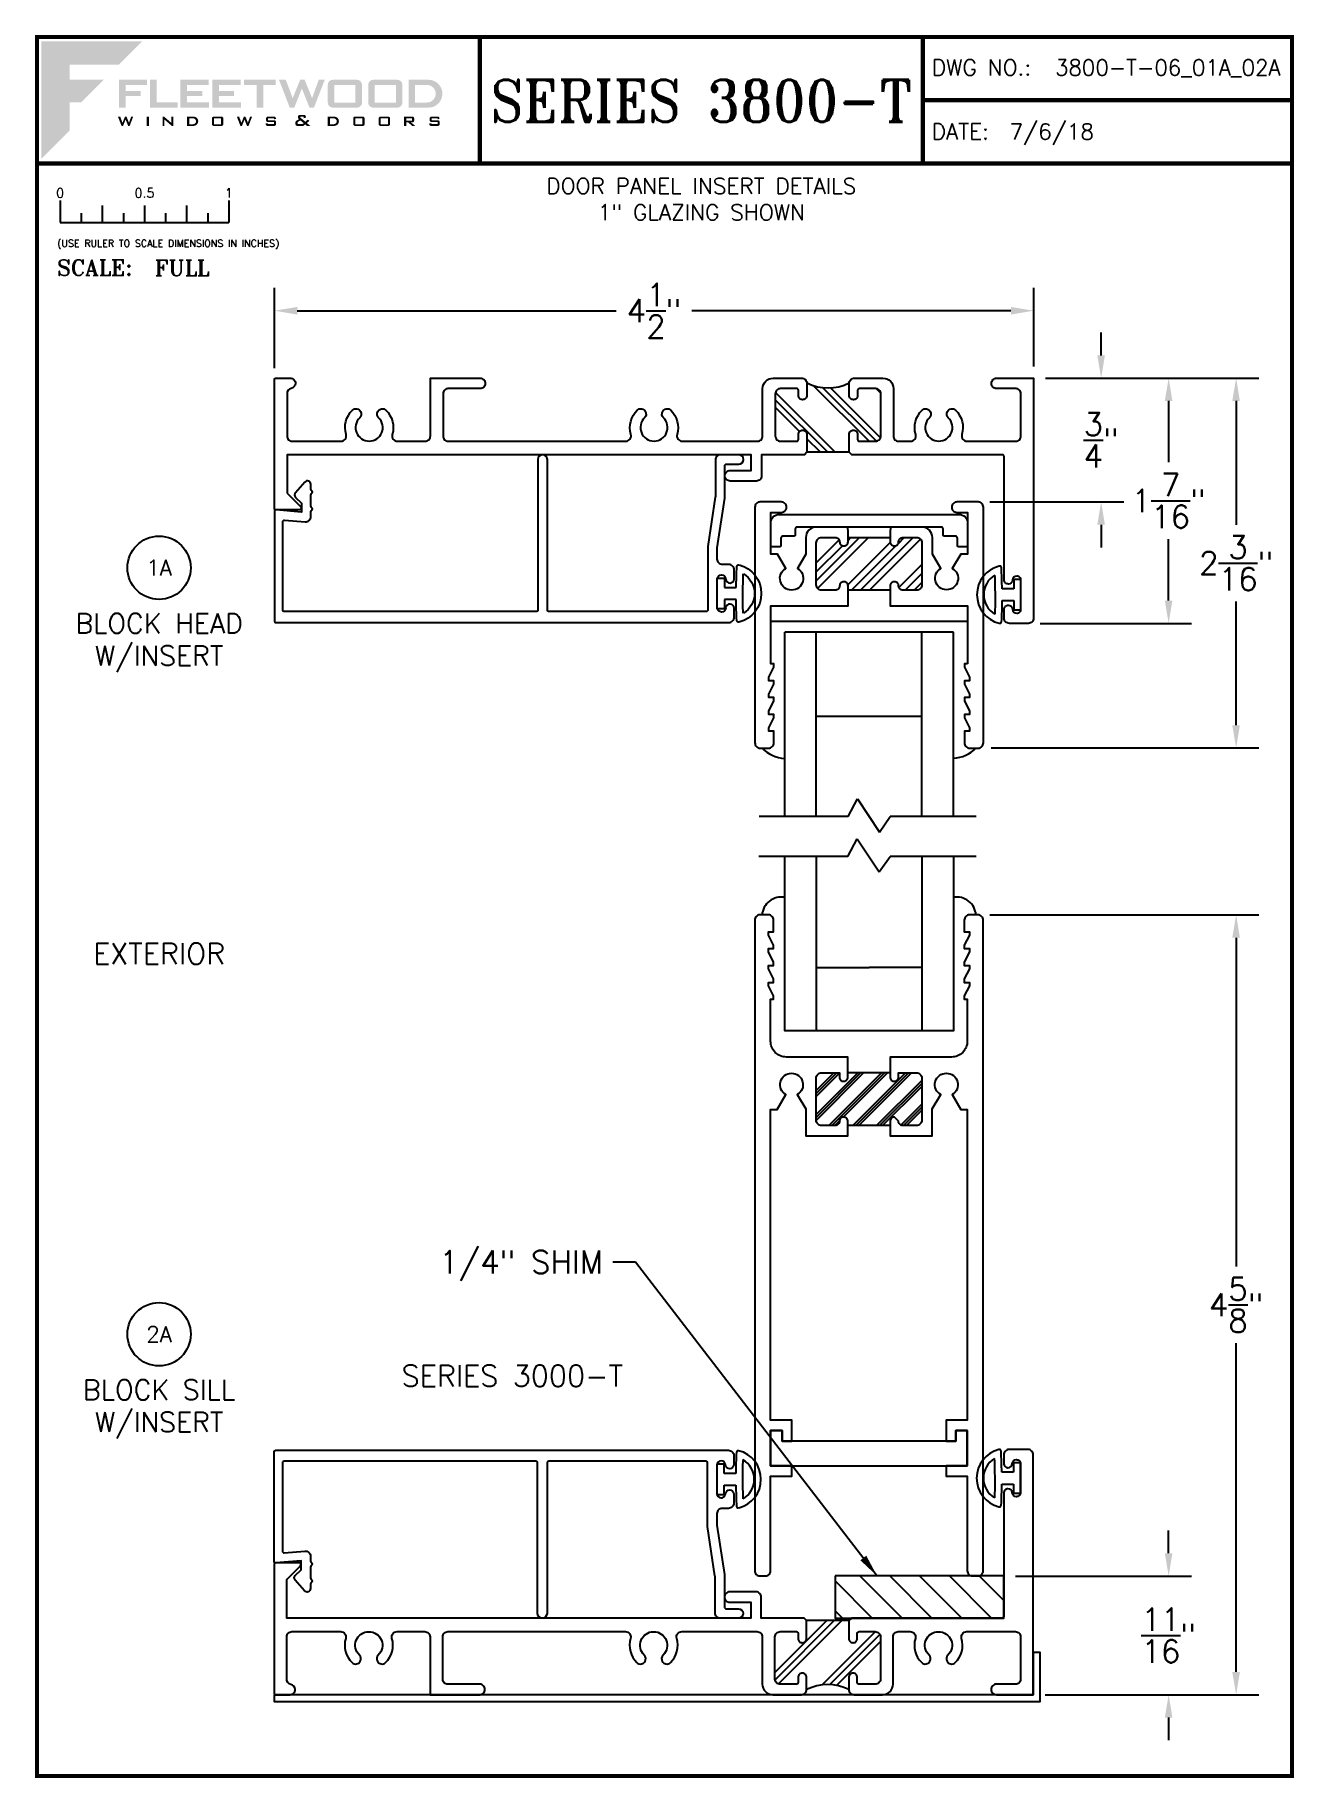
# Paper-space layout 'DETAIL 1A & 2A' of a CAD drawing. Extents: x 0.3 to 7.8, y 0.1 to 10.4.
# The model-space entities are those that its viewports show. They can reach past a viewport. Long polylines and large blocks are cut down to what shows.
import ezdxf
from ezdxf.enums import TextEntityAlignment as Align

# ---------------------------------------------------------------- set-up
doc = ezdxf.new("R2010")
doc.units = 0
doc.header["$MEASUREMENT"] = 0
doc.layers.get('0').update_dxf_attribs({"linetype": 'CONTINUOUS'})
doc.layers.get('Defpoints').update_dxf_attribs({"linetype": 'CONTINUOUS'})
for name, color, linetype in [('DIM', 7, 'CONTINUOUS'), ('FRAME', 1, 'CONTINUOUS'), ('GEOMETRY', 1, 'CONTINUOUS'), ('GLASS-VINYL', 7, 'CONTINUOUS'), ('MISC.', 7, 'CONTINUOUS'), ('SETTING BLOCKS', 7, 'CONTINUOUS'), ('TEXT', 7, 'CONTINUOUS'), ('VENT', 5, 'CONTINUOUS')]:
    doc.layers.add(name, color=color, linetype=linetype)
doc.layers.add('VP', color=40, linetype='CONTINUOUS', plot=False)
doc.layers.get('VP').off()
doc.styles.add('ROMANS', font='romans')
doc.styles.add('ROMANT', font='romant')
doc.styles.add('SIMPLEX-094', font='simplex.shx', dxfattribs={"height": 0.094})
doc.styles.get("Standard").update_dxf_attribs({"font": 'simplex.shx'})
doc.dimstyles.new('FULL SCALE', dxfattribs={"dimscale": 0.75, "dimtxt": 0.18, "dimasz": 0.18, "dimexe": 0.18, "dimexo": 0.09375, "dimgap": 0.09375, "dimtad": 0, "dimtih": 1, "dimtoh": 1, "dimdec": 4, "dimzin": 0, "dimdsep": 46, "dimlunit": 4, "dimtxsty": 'Standard', "dimcen": 0.09, "dimadec": 0, "dimazin": 0, "dimtfac": 1, "dimtdec": 4, "dimtofl": 0, "dimtmove": 0, "dimatfit": 3, "dimfxl": 0, "dimtolj": 1, "dimtzin": 0, "dimarcsym": 0})

# ---------------------------------------------------------------- blocks, each defined once
blk = doc.blocks.new('sectball')
blk.add_circle((0, 0), 0.125)
blk.add_attdef('NO', text='', height=0.062).set_placement((0, 0), align=Align.MIDDLE_CENTER)
for tag, p in [('LINE1', (0, -0.2588)), ('LINE2', (0, -0.3864)), ('LINE3', (0, -0.5214))]:
    blk.add_attdef(tag, text='', height=0.078).set_placement(p, align=Align.CENTER)
blk = doc.blocks.new('*D45')
at = {"layer": 'Defpoints', "color": 0}
for p in [(6.22, 8.414), (5.897, 6.221), (7.42, 6.221)]:
    blk.add_point(p, dxfattribs=at)
at = {"layer": 'DIM', "color": 0, "lineweight": -2}
for p, q in [((6.29, 8.414), (7.555, 8.414)), ((7.42, 8.279), (7.42, 7.545)), ((7.42, 6.356), (7.42, 7.09)), ((5.968, 6.221), (7.555, 6.221))]:
    blk.add_line(p, q, dxfattribs=at)
at = {"layer": 'DIM', "color": 0}
for points in [[(7.397, 8.279), (7.442, 8.279), (7.42, 8.414)], [(7.397, 6.356), (7.442, 6.356), (7.42, 6.221)]]:
    blk.add_solid(points, dxfattribs=at)
at = {"layer": 'DIM', "color": 0, "insert": (7.42, 7.317), "char_height": 0.135, "attachment_point": 5}
blk.add_mtext('\\A1;2{\\H1.000000x;\\S3/16;}"', dxfattribs=at)
blk = doc.blocks.new('*D46')
at = {"layer": 'Defpoints', "color": 0}
for p in [(5.889, 5.231), (6.218, 0.607), (7.42, 0.607)]:
    blk.add_point(p, dxfattribs=at)
at = {"layer": 'DIM', "color": 0, "lineweight": -2}
for p, q in [((5.96, 5.231), (7.555, 5.231)), ((7.42, 5.096), (7.42, 3.147)), ((7.42, 0.742), (7.42, 2.691)), ((6.288, 0.607), (7.555, 0.607))]:
    blk.add_line(p, q, dxfattribs=at)
at = {"layer": 'DIM', "color": 0}
for points in [[(7.397, 5.096), (7.442, 5.096), (7.42, 5.231)], [(7.397, 0.742), (7.442, 0.742), (7.42, 0.607)]]:
    blk.add_solid(points, dxfattribs=at)
at = {"layer": 'DIM', "color": 0, "insert": (7.42, 2.919), "char_height": 0.135, "attachment_point": 5}
blk.add_mtext('\\A1;4{\\H1x;\\S5/8;}"', dxfattribs=at)
blk = doc.blocks.new('*D47')
at = {"layer": 'Defpoints', "color": 0}
for p in [(6.043, 1.311), (6.218, 0.607), (7.02, 0.607)]:
    blk.add_point(p, dxfattribs=at)
at = {"layer": 'DIM', "color": 0, "lineweight": -2}
for p, q in [((7.02, 1.446), (7.02, 1.581)), ((6.113, 1.311), (7.155, 1.311)), ((6.288, 0.607), (7.155, 0.607)), ((7.02, 0.472), (7.02, 0.337))]:
    blk.add_line(p, q, dxfattribs=at)
at = {"layer": 'DIM', "color": 0}
for points in [[(6.997, 1.446), (7.042, 1.446), (7.02, 1.311)], [(6.997, 0.472), (7.042, 0.472), (7.02, 0.607)]]:
    blk.add_solid(points, dxfattribs=at)
at = {"layer": 'DIM', "color": 0, "insert": (7.02, 0.959), "char_height": 0.135, "attachment_point": 5}
blk.add_mtext('\\A1;{\\H1x;\\S11/16;}"', dxfattribs=at)
blk = doc.blocks.new('*D48')
at = {"layer": 'Defpoints', "color": 0}
for p in [(6.22, 8.414), (5.891, 7.68), (6.62, 7.68)]:
    blk.add_point(p, dxfattribs=at)
at = {"layer": 'DIM', "color": 0, "lineweight": -2}
for p, q in [((6.62, 8.549), (6.62, 8.684)), ((6.29, 8.414), (6.755, 8.414)), ((5.961, 7.68), (6.755, 7.68)), ((6.62, 7.545), (6.62, 7.41))]:
    blk.add_line(p, q, dxfattribs=at)
at = {"layer": 'DIM', "color": 0}
for points in [[(6.597, 8.549), (6.642, 8.549), (6.62, 8.414)], [(6.597, 7.545), (6.642, 7.545), (6.62, 7.68)]]:
    blk.add_solid(points, dxfattribs=at)
at = {"layer": 'DIM', "color": 0, "insert": (6.62, 8.047), "char_height": 0.135, "attachment_point": 5}
blk.add_mtext('\\A1;{\\H1.000000x;\\S3/4;}"', dxfattribs=at)
blk = doc.blocks.new('Fleetwood_Logo_6-10-15')
h = blk.add_hatch(color=154)
h.dxf.hatch_style = 1
h.paths.add_polyline_path([(0.2526, -0.0017), (0.0019, -0.0017), (0.0019, -0.2942), (0.0725, -0.2236), (0.0725, -0.1535), (0.1007, -0.1535), (0.1567, -0.0976), (0.0725, -0.0976), (0.0725, -0.0596), (0.1946, -0.0596)])
h = blk.add_hatch(color=251)
h.dxf.hatch_style = 1
h.paths.add_polyline_path([(0.2487, -0.1256), (0.2112, -0.1256), (0.2112, -0.1102), (0.2647, -0.1102), (0.2647, -0.0976), (0.1946, -0.0976), (0.1946, -0.1667), (0.2112, -0.1667), (0.2112, -0.1377), (0.2487, -0.1377)])
h = blk.add_hatch(color=251)
h.dxf.hatch_style = 1
h.paths.add_polyline_path([(0.2886, -0.0976), (0.272, -0.0976), (0.272, -0.1667), (0.3401, -0.1667), (0.3401, -0.1535), (0.2886, -0.1535)])
h = blk.add_hatch(color=251)
h.dxf.hatch_style = 1
h.paths.add_polyline_path([(0.4175, -0.0976), (0.3474, -0.0976), (0.3474, -0.1667), (0.4185, -0.1667), (0.4185, -0.1534), (0.364, -0.1534), (0.364, -0.1377), (0.4015, -0.1377), (0.4015, -0.1256), (0.364, -0.1256), (0.364, -0.1102), (0.4175, -0.1102)])
h = blk.add_hatch(color=251)
h.dxf.hatch_style = 1
h.paths.add_polyline_path([(0.4965, -0.0976), (0.4264, -0.0976), (0.4264, -0.1667), (0.4975, -0.1667), (0.4975, -0.1534), (0.443, -0.1534), (0.443, -0.1377), (0.4804, -0.1377), (0.4804, -0.1256), (0.443, -0.1256), (0.443, -0.1102), (0.4965, -0.1102)])
h = blk.add_hatch(color=251)
h.dxf.hatch_style = 1
h.paths.add_polyline_path([(0.5842, -0.0976), (0.5054, -0.0976), (0.5054, -0.1102), (0.5365, -0.1102), (0.5365, -0.1667), (0.5531, -0.1667), (0.5531, -0.1102), (0.5842, -0.1102)])
h = blk.add_hatch(color=251)
h.dxf.hatch_style = 1
h.paths.add_polyline_path([(0.6089, -0.0976), (0.5921, -0.0976), (0.6188, -0.1667), (0.63, -0.1667), (0.6489, -0.1192), (0.6679, -0.1667), (0.6789, -0.1667), (0.7056, -0.0976), (0.6908, -0.0976), (0.6742, -0.1433), (0.6558, -0.0976), (0.6446, -0.0976), (0.6261, -0.1433)])
h = blk.add_hatch(color=251)
h.dxf.hatch_style = 1
h.paths.add_polyline_path([(0.7853, -0.0976), (0.726, -0.0976, 0.414214), (0.7133, -0.1102), (0.7133, -0.154, 0.414214), (0.726, -0.1667), (0.7853, -0.1667, 0.414214), (0.798, -0.154), (0.798, -0.1102, 0.414214)])
h.paths.add_polyline_path([(0.7819, -0.1102), (0.7819, -0.154), (0.7294, -0.154), (0.7294, -0.1102)], flags=16)
h = blk.add_hatch(color=251)
h.dxf.hatch_style = 1
h.paths.add_polyline_path([(0.8856, -0.0976), (0.8262, -0.0976, 0.414214), (0.8136, -0.1102), (0.8136, -0.154, 0.414214), (0.8262, -0.1667), (0.8856, -0.1667, 0.414214), (0.8982, -0.154), (0.8982, -0.1102, 0.414214)])
h.paths.add_polyline_path([(0.8822, -0.1102), (0.8822, -0.154), (0.8296, -0.154), (0.8296, -0.1102)], flags=16)
h = blk.add_hatch(color=251)
h.dxf.hatch_style = 1
h.paths.add_polyline_path([(0.9632, -0.0976), (0.914, -0.0976), (0.914, -0.1667), (0.9632, -0.1667, 1)])
h.paths.add_polyline_path([(0.9301, -0.1102), (0.9593, -0.1102, -1), (0.9593, -0.154), (0.9301, -0.154)], flags=16)
h = blk.add_hatch(color=7)
h.dxf.hatch_style = 1
h.paths.add_polyline_path([(0.2301, -0.1891), (0.2251, -0.1891), (0.2196, -0.2043), (0.2134, -0.1891), (0.2097, -0.1891), (0.2035, -0.2043), (0.1978, -0.1891), (0.1922, -0.1891), (0.2011, -0.2121), (0.2048, -0.2121), (0.2112, -0.1963), (0.2175, -0.2121), (0.2212, -0.2121)])
h = blk.add_hatch(color=7)
h.dxf.hatch_style = 1
h.paths.add_polyline_path([(0.2691, -0.1891), (0.2637, -0.1891), (0.2637, -0.2118), (0.2637, -0.2121), (0.2691, -0.2121)])
h = blk.add_hatch(color=7)
h.dxf.hatch_style = 1
h.paths.add_polyline_path([(0.3077, -0.1964), (0.3259, -0.2121), (0.3298, -0.2121), (0.3298, -0.1891), (0.325, -0.1891), (0.325, -0.2047), (0.3067, -0.1891), (0.3029, -0.1891), (0.3029, -0.2121), (0.3077, -0.2121)])
h = blk.add_hatch(color=7)
h.dxf.hatch_style = 1
h.paths.add_polyline_path([(0.3801, -0.1891), (0.3637, -0.1891), (0.3637, -0.2121), (0.3801, -0.2121, 1)])
h.paths.add_polyline_path([(0.3691, -0.2079), (0.3691, -0.1933), (0.3788, -0.1933, -1), (0.3788, -0.2079)], flags=16)
h = blk.add_hatch(color=7)
h.dxf.hatch_style = 1
h.paths.add_polyline_path([(0.4537, -0.2079), (0.4537, -0.1933, 0.414214), (0.4495, -0.1891), (0.4297, -0.1891, 0.414214), (0.4255, -0.1933), (0.4255, -0.2079, 0.414214), (0.4297, -0.2121), (0.4495, -0.2121, 0.414214)])
h.paths.add_polyline_path([(0.4308, -0.2079), (0.4308, -0.1933), (0.4484, -0.1933), (0.4484, -0.2079)], flags=16)
h = blk.add_hatch(color=7)
h.dxf.hatch_style = 1
h.paths.add_polyline_path([(0.5253, -0.1891), (0.5203, -0.1891), (0.5148, -0.2043), (0.5087, -0.1891), (0.5049, -0.1891), (0.4988, -0.2043), (0.493, -0.1891), (0.4874, -0.1891), (0.4963, -0.2121), (0.5001, -0.2121), (0.5064, -0.1963), (0.5127, -0.2121), (0.5164, -0.2121)])
h = blk.add_hatch(color=7)
h.dxf.hatch_style = 1
h.paths.add_polyline_path([(0.5801, -0.1891), (0.5643, -0.1891, 0.414214), (0.56, -0.1933), (0.56, -0.1981, 0.414214), (0.5643, -0.2024), (0.58, -0.2024), (0.58, -0.2078), (0.5637, -0.2078), (0.5637, -0.2052), (0.5591, -0.2062), (0.5591, -0.2078, 0.414214), (0.5634, -0.2121), (0.5805, -0.2121, 0.414214), (0.5848, -0.2078), (0.5848, -0.2024, 0.414214), (0.5805, -0.1982), (0.5648, -0.1982), (0.5648, -0.193), (0.5798, -0.193), (0.5798, -0.1958), (0.5843, -0.1948), (0.5843, -0.1933, 0.414214)])
h = blk.add_hatch(color=7)
h.dxf.hatch_style = 1
h.paths.add_polyline_path([(0.645, -0.1913, -0.222262), (0.6447, -0.1906), (0.6447, -0.1892), (0.6535, -0.1892), (0.6535, -0.193), (0.6587, -0.1918), (0.6587, -0.189, 0.414214), (0.6544, -0.1847), (0.6437, -0.1847, 0.414214), (0.6394, -0.189), (0.6394, -0.1922, 0.222262), (0.6407, -0.1948), (0.6415, -0.1955), (0.6345, -0.1998, 0.260684), (0.6329, -0.2027), (0.6329, -0.2078, 0.414214), (0.6372, -0.2121), (0.6514, -0.2121, 0.17577), (0.6536, -0.2113), (0.657, -0.2085), (0.6614, -0.2121), (0.6699, -0.2121), (0.6613, -0.2049), (0.6676, -0.1997), (0.6637, -0.1964), (0.6574, -0.2017)])
h.paths.add_polyline_path([(0.6532, -0.2052), (0.6509, -0.2072, -0.17577), (0.6502, -0.2074), (0.6382, -0.2074), (0.6382, -0.2033, -0.260684), (0.6387, -0.2025), (0.6451, -0.1985)], flags=16)
h = blk.add_hatch(color=7)
h.dxf.hatch_style = 1
h.paths.add_polyline_path([(0.7294, -0.1891), (0.713, -0.1891), (0.713, -0.2121), (0.7294, -0.2121, 1)])
h.paths.add_polyline_path([(0.7184, -0.2079), (0.7184, -0.1933), (0.7281, -0.1933, -1), (0.7281, -0.2079)], flags=16)
h = blk.add_hatch(color=7)
h.dxf.hatch_style = 1
h.paths.add_polyline_path([(0.8045, -0.2079), (0.8045, -0.1933, 0.414214), (0.8003, -0.1891), (0.7805, -0.1891, 0.414214), (0.7763, -0.1933), (0.7763, -0.2079, 0.414214), (0.7805, -0.2121), (0.8003, -0.2121, 0.414214)])
h.paths.add_polyline_path([(0.7816, -0.2079), (0.7816, -0.1933), (0.7992, -0.1933), (0.7992, -0.2079)], flags=16)
h = blk.add_hatch(color=7)
h.dxf.hatch_style = 1
h.paths.add_polyline_path([(0.8678, -0.2079), (0.8678, -0.1933, 0.414214), (0.8636, -0.1891), (0.8438, -0.1891, 0.414214), (0.8396, -0.1933), (0.8396, -0.2079, 0.414214), (0.8438, -0.2121), (0.8636, -0.2121, 0.414214)])
h.paths.add_polyline_path([(0.8449, -0.2079), (0.8449, -0.1933), (0.8624, -0.1933), (0.8624, -0.2079)], flags=16)
h = blk.add_hatch(color=7)
h.dxf.hatch_style = 1
h.paths.add_polyline_path([(0.9277, -0.1993), (0.9277, -0.1933, 0.414214), (0.9235, -0.1891), (0.9028, -0.1891), (0.9028, -0.2121), (0.9082, -0.2121), (0.9082, -0.2035), (0.9131, -0.2035), (0.9224, -0.2121), (0.9303, -0.2121), (0.9197, -0.2035), (0.9235, -0.2035, 0.414214)])
h.paths.add_polyline_path([(0.9082, -0.1993), (0.9082, -0.1933), (0.9214, -0.1933, -0.414214), (0.9224, -0.1943), (0.9224, -0.1983, -0.414214), (0.9214, -0.1993)], flags=16)
h = blk.add_hatch(color=7)
h.dxf.hatch_style = 1
h.paths.add_polyline_path([(0.9867, -0.1982), (0.971, -0.1982), (0.971, -0.193), (0.9859, -0.193), (0.9859, -0.1958), (0.9905, -0.1948), (0.9905, -0.1933, 0.414214), (0.9863, -0.1891), (0.9705, -0.1891, 0.414214), (0.9662, -0.1933), (0.9662, -0.1981, 0.414214), (0.9705, -0.2024), (0.9862, -0.2024), (0.9862, -0.2078), (0.9699, -0.2078), (0.9699, -0.2052), (0.9653, -0.2062), (0.9653, -0.2078, 0.414214), (0.9696, -0.2121), (0.9867, -0.2121, 0.414214), (0.991, -0.2078), (0.991, -0.2024, 0.414214)])
blk = doc.blocks.new('A-SIZE_P')
at = {"const_width": 0.025}
blk.add_lwpolyline([(0.313, 0.125), (7.751, 0.125), (7.751, 10.437), (0.313, 10.437)], close=True, dxfattribs=at)
for points in [[(2.938, 10.437), (2.938, 9.687)], [(5.563, 10.437), (5.563, 9.687)], [(5.563, 10.062), (7.751, 10.062)], [(0.313, 9.687), (7.751, 9.687)]]:
    blk.add_lwpolyline(points, dxfattribs=at)
at = {"xscale": 2.387023416083395, "yscale": 2.387023416083395, "zscale": 2.387023416083395}
blk.add_blockref('Fleetwood_Logo_6-10-15', (0.334, 10.416), dxfattribs=at)
for s, style, p in [('DWG NO.:', 'SIMPLEX-094', (5.617, 10.209)), ('DATE:', 'SIMPLEX-094', (5.616, 9.829)), ('SCALE:', 'ROMANT', (0.433, 9.022))]:
    blk.add_text(s, height=0.094, dxfattribs=dict(style=style)).set_placement(p)
for tag, p, style in [('DWG_NO', (6.346, 10.209), 'SIMPLEX-094'), ('DATE', (6.077, 9.829), 'SIMPLEX-094'), ('SCALE', (1.011, 9.02), 'ROMANT')]:
    blk.add_attdef(tag, p, '', height=0.094, dxfattribs=dict(style=style))
for tag, height, style, width, p, p2 in [('DWG_NO_F', 0.094, 'SIMPLEX-094', 1.745692, (6.347, 10.209), (7.683, 10.209)), ('PRODUCT', 0.25, 'ROMANT', 1.390728, (3.001, 9.934), (5.5, 9.934))]:
    blk.add_attdef(tag, text='', height=height, dxfattribs=dict(style=style, width=width)).set_placement(p, p2, align=Align.FIT)
blk = doc.blocks.new('Full')
for p, q in [((0.137, -0.219), (0.137, -0.35)), ((0.262, -0.294), (0.262, -0.35)), ((0.387, -0.249), (0.387, -0.35)), ((0.512, -0.294), (0.512, -0.35)), ((0.637, -0.249), (0.637, -0.35)), ((0.762, -0.294), (0.762, -0.35)), ((0.887, -0.249), (0.887, -0.35)), ((1.012, -0.294), (1.012, -0.35)), ((1.137, -0.219), (1.137, -0.35)), ((0.137, -0.35), (1.137, -0.35))]:
    blk.add_line(p, q)
for s, p in [('0', (0.137, -0.219)), ('0.5', (0.637, -0.219)), ('1', (1.137, -0.219))]:
    blk.add_text(s, height=0.055).set_placement(p, align=Align.BOTTOM_CENTER)
at = {"style": 'ROMANS'}
blk.add_text('(USE RULER TO SCALE DIMENSIONS IN INCHES)', height=0.04115, dxfattribs=at).set_placement((0.12, -0.495))
blk = doc.blocks.new('*D84')
at = {"layer": 'Defpoints', "color": 0}
for p in [(6.22, 8.814), (1.72, 8.404), (6.22, 8.414)]:
    blk.add_point(p, dxfattribs=at)
at = {"layer": 'DIM', "color": 0, "lineweight": -2}
for p, q in [((1.72, 8.474), (1.72, 8.949)), ((6.22, 8.484), (6.22, 8.949)), ((1.855, 8.814), (3.745, 8.814)), ((6.085, 8.814), (4.194, 8.814))]:
    blk.add_line(p, q, dxfattribs=at)
at = {"layer": 'DIM', "color": 0}
for points in [[(1.855, 8.836), (1.855, 8.791), (1.72, 8.814)], [(6.085, 8.836), (6.085, 8.791), (6.22, 8.814)]]:
    blk.add_solid(points, dxfattribs=at)
at = {"layer": 'DIM', "color": 0, "insert": (3.97, 8.814), "char_height": 0.135, "attachment_point": 5}
blk.add_mtext('\\A1;4{\\H1.000000x;\\S1/2;}"', dxfattribs=at)
blk = doc.blocks.new('*D85')
at = {"layer": 'Defpoints', "color": 0}
for p in [(6.22, 8.414), (6.189, 6.96), (7.02, 6.96)]:
    blk.add_point(p, dxfattribs=at)
at = {"layer": 'DIM', "color": 0, "lineweight": -2}
for p, q in [((6.29, 8.414), (7.155, 8.414)), ((7.02, 8.279), (7.02, 7.915)), ((7.02, 7.095), (7.02, 7.459)), ((6.259, 6.96), (7.155, 6.96))]:
    blk.add_line(p, q, dxfattribs=at)
at = {"layer": 'DIM', "color": 0}
for points in [[(6.997, 8.279), (7.042, 8.279), (7.02, 8.414)], [(6.997, 7.095), (7.042, 7.095), (7.02, 6.96)]]:
    blk.add_solid(points, dxfattribs=at)
at = {"layer": 'DIM', "color": 0, "insert": (7.02, 7.687), "char_height": 0.135, "attachment_point": 5}
blk.add_mtext('\\A1;1{\\H1.000000x;\\S7/16;}"', dxfattribs=at)
blk = doc.blocks.new('3076 FIXED BOTTOM RAIL')
at = {"linetype": 'Continuous'}
h = blk.add_hatch(dxfattribs=at)
h.set_pattern_fill('PLAST', scale=0.4, angle=45, style=0)
h.set_pattern_definition([(45, (-6.21396, -24.43819), (-0.07071068, 0.07071068), []), (45, (-6.2228, -24.42935), (-0.07071068, 0.07071068), []), (45, (-6.23164, -24.42051), (-0.07071068, 0.07071068), [])])
edge = h.paths.add_edge_path()
edge.add_line((-0.125, 0), (0.125, 0))
edge.add_line((0.125, 0), (0.125, -0.027))
edge.add_arc((0.15, -0.027), 0.025, 180, 364.5812)
edge.add_line((0.175, -0.025), (0.175, 0))
edge.add_line((0.175, 0), (0.282, 0))
edge.add_arc((0.282, -0.031), 0.031, 0, 90, ccw=False)
edge.add_line((0.313, -0.031), (0.313, -0.281))
edge.add_arc((0.282, -0.281), 0.031, -90, 0, ccw=False)
edge.add_line((0.282, -0.312), (0.175, -0.312))
edge.add_line((0.175, -0.312), (0.175, -0.287))
edge.add_arc((0.15, -0.287), 0.025, 0, 175.4188)
edge.add_line((0.125, -0.285), (0.125, -0.312))
edge.add_line((0.125, -0.312), (-0.125, -0.312))
edge.add_line((-0.125, -0.312), (-0.125, -0.287))
edge.add_arc((-0.15, -0.287), 0.025, 0, 175.4188)
edge.add_arc((-0.205, -0.283), 0.0297, 278.9864, 355.4188, ccw=False)
edge.add_line((-0.2, -0.312), (-0.282, -0.312))
edge.add_arc((-0.282, -0.281), 0.031, 180, 270, ccw=False)
edge.add_line((-0.313, -0.281), (-0.313, -0.031))
edge.add_arc((-0.282, -0.031), 0.031, 90, 180, ccw=False)
edge.add_line((-0.282, 0), (-0.175, 0))
edge.add_line((-0.175, 0), (-0.175, -0.025))
edge.add_arc((-0.15, -0.025), 0.025, 180, 359.9954)
edge.add_line((-0.125, -0.025), (-0.125, 0))
at = {"color": 7}
for p, q in [((0.125, 0), (-0.125, 0)), ((0.125, -0.312), (-0.125, -0.312))]:
    blk.add_line(p, q, dxfattribs=at)
for points in [[(-0.646, -2.983), (-0.614, -2.983, 0.414214), (-0.583, -2.952), (-0.583, -2.391), (-0.458, -2.391), (-0.458, -2.329), (-0.583, -2.329), (-0.583, -2.121), (-0.515, -2.121), (-0.515, -2.184), (-0.458, -2.184), (-0.458, -2.059), (-0.583, -2.059), (-0.583, -0.873), (-0.583, -0.811), (-0.583, -0.218), (-0.545, -0.218), (-0.493, -0.129, -3.732051), (-0.425, -0.129), (-0.375, -0.214), (-0.375, -0.288), (-0.375, -0.374), (-0.125, -0.374), (-0.125, -0.362), (-0.125, -0.312), (-0.125, -0.287, 0.414214), (-0.15, -0.262), (-0.151, -0.262, 0.414214), (-0.175, -0.286), (-0.175, -0.287, -0.414214), (-0.2, -0.312), (-0.282, -0.312, -0.414214), (-0.313, -0.281), (-0.313, -0.031, -0.414214), (-0.282, 0), (-0.175, 0), (-0.175, -0.026, 0.414214), (-0.151, -0.05), (-0.15, -0.05, 0.414214), (-0.125, -0.025), (-0.125, 0.094), (-0.489, 0.094, -0.414214), (-0.583, 0.188), (-0.583, 0.437), (-0.565, 0.437), (-0.565, 0.457), (-0.595, 0.517), (-0.595, 0.537), (-0.565, 0.537), (-0.565, 0.557), (-0.595, 0.617), (-0.595, 0.637), (-0.565, 0.637), (-0.565, 0.657), (-0.595, 0.717), (-0.595, 0.737), (-0.565, 0.737), (-0.565, 0.757), (-0.595, 0.817), (-0.595, 0.837), (-0.565, 0.837), (-0.565, 0.906, 0.414214), (-0.596, 0.937), (-0.646, 0.937, 0.414214), (-0.677, 0.906), (-0.677, 0.111), (-0.677, -2.515), (-0.677, -2.952, 0.414214)], [(0.646, 0.937), (0.596, 0.937, 0.414214), (0.565, 0.906), (0.565, 0.837), (0.595, 0.837), (0.595, 0.817), (0.565, 0.757), (0.565, 0.737), (0.595, 0.737), (0.595, 0.717), (0.565, 0.657), (0.565, 0.637), (0.595, 0.637), (0.595, 0.617), (0.565, 0.557), (0.565, 0.537), (0.595, 0.537), (0.595, 0.517), (0.565, 0.457), (0.565, 0.437), (0.583, 0.437), (0.583, 0.188, -0.414214), (0.489, 0.094), (0.125, 0.094), (0.125, -0.025, 0.414214), (0.15, -0.05), (0.151, -0.05, 0.414214), (0.175, -0.026), (0.175, 0), (0.282, 0, -0.414214), (0.313, -0.031), (0.313, -0.281, -0.414214), (0.282, -0.312), (0.2, -0.312, -0.414214), (0.175, -0.287), (0.175, -0.286), (0.151, -0.262), (0.15, -0.262, 0.414214), (0.125, -0.287), (0.125, -0.312), (0.125, -0.362), (0.125, -0.374), (0.375, -0.374), (0.375, -0.288), (0.375, -0.214), (0.425, -0.129, -3.732051), (0.493, -0.129), (0.545, -0.218), (0.583, -0.218), (0.583, -0.811), (0.583, -0.873), (0.583, -2.059), (0.458, -2.059), (0.458, -2.184), (0.515, -2.184), (0.515, -2.121), (0.583, -2.121), (0.583, -2.329), (0.458, -2.329), (0.458, -2.391), (0.583, -2.391), (0.583, -2.952, 0.414214), (0.614, -2.983), (0.646, -2.983, 0.414214), (0.677, -2.952), (0.677, -2.515), (0.677, 0.111), (0.677, 0.906, 0.414214)]]:
    blk.add_lwpolyline(points, format="xyb", close=True)
blk = doc.blocks.new('RALE-SREADER')
at = {"layer": 'GEOMETRY', "color": 1}
blk.add_lwpolyline([(0.135, -0.08), (0.07, -0.08, 0.414214), (0.06, -0.09), (0.06, -0.133, -0.414214), (0.05, -0.143), (0.01, -0.143, -0.414214), (0, -0.133), (0, 0, -0.414214), (0.05, 0.05), (1.116, 0.05, -0.414214), (1.166, 0), (1.166, -0.133, -0.414214), (1.156, -0.143), (1.116, -0.143, -0.414214), (1.106, -0.133), (1.106, -0.09, 0.414214), (1.096, -0.08), (1.031, -0.08, -0.414214), (1.021, -0.07), (1.021, -0.035, 0.414214), (1.011, -0.025), (0.155, -0.025, 0.414214), (0.145, -0.035), (0.145, -0.07, -0.414214)], format="xyb", close=True, dxfattribs=at)
blk = doc.blocks.new('3075 TOP RAIL')
h = blk.add_hatch()
h.set_pattern_fill('ANSI34', scale=0.3, style=0)
h.set_pattern_definition([(45, (-1.25166, -5.8604), (-0.159099, 0.159099), []), (45, (-1.19863, -5.8604), (-0.159099, 0.159099), []), (45, (-1.1456, -5.8604), (-0.159099, 0.159099), []), (45, (-1.09256, -5.8604), (-0.159099, 0.159099), [])])
h.paths.add_polyline_path([(-0.125, 0.312), (-0.125, 0.286, -0.414214), (-0.149, 0.262), (-0.151, 0.262, -0.414214), (-0.175, 0.286), (-0.175, 0.287, 0.414214), (-0.2, 0.312), (-0.282, 0.312, 0.414214), (-0.313, 0.281), (-0.313, 0.031, 0.414214), (-0.282, 0), (-0.2, 0, 0.414214), (-0.175, 0.025, -0.414214), (-0.15, 0.05), (-0.149, 0.05, -0.414214), (-0.125, 0.026), (-0.125, 0), (0.125, 0), (0.125, 0.026, -0.414214), (0.149, 0.05), (0.15, 0.05, -0.414214), (0.175, 0.025, 0.414214), (0.2, 0), (0.282, 0, 0.414214), (0.313, 0.031), (0.313, 0.281, 0.414214), (0.282, 0.312), (0.2, 0.312, 0.414214), (0.175, 0.287), (0.175, 0.286, -0.414214), (0.151, 0.262), (0.149, 0.262, -0.414214), (0.125, 0.286), (0.125, 0.312)])
at = {"color": 7}
for p, q in [((-0.125, 0.312), (0.125, 0.312)), ((0.125, 0), (-0.125, 0))]:
    blk.add_line(p, q, dxfattribs=at)
for points in [[(-0.149, 0.05), (-0.15, 0.05, 0.414214), (-0.175, 0.025, -0.414214), (-0.2, 0), (-0.282, 0, -0.414214), (-0.313, 0.031), (-0.313, 0.281, -0.414214), (-0.282, 0.312), (-0.2, 0.312, -0.414214), (-0.175, 0.287), (-0.175, 0.286, 0.414214), (-0.151, 0.262), (-0.149, 0.262, 0.414214), (-0.125, 0.286), (-0.125, 0.343), (-0.126, 0.374), (-0.156, 0.374), (-0.313, 0.374, 0.414214), (-0.375, 0.312), (-0.375, 0.214), (-0.425, 0.129, -3.732051), (-0.494, 0.129), (-0.543, 0.214), (-0.583, 0.214), (-0.583, 0.461), (-0.519, 0.461, 0.414214), (-0.49, 0.49), (-0.49, 0.492, 0.414214), (-0.521, 0.523), (-0.646, 0.523, 0.414214), (-0.677, 0.492), (-0.677, -0.906, 0.414214), (-0.646, -0.937), (-0.596, -0.937, 0.414214), (-0.565, -0.906), (-0.565, -0.837), (-0.595, -0.837), (-0.595, -0.817), (-0.565, -0.757), (-0.565, -0.737), (-0.595, -0.737), (-0.595, -0.717), (-0.565, -0.657), (-0.565, -0.637), (-0.595, -0.637), (-0.595, -0.617), (-0.565, -0.557), (-0.565, -0.537), (-0.595, -0.537), (-0.595, -0.517), (-0.565, -0.457), (-0.565, -0.437), (-0.583, -0.437), (-0.583, -0.094), (-0.125, -0.094), (-0.125, 0.026, 0.414214)], [(0.583, -0.437), (0.565, -0.437), (0.565, -0.457), (0.595, -0.517), (0.595, -0.537), (0.565, -0.537), (0.565, -0.557), (0.595, -0.617), (0.595, -0.637), (0.565, -0.637), (0.565, -0.657), (0.595, -0.717), (0.595, -0.737), (0.565, -0.737), (0.565, -0.757), (0.595, -0.817), (0.595, -0.837), (0.565, -0.837), (0.565, -0.906, 0.414214), (0.596, -0.937), (0.646, -0.937, 0.414214), (0.677, -0.906), (0.677, 0.492, 0.414214), (0.646, 0.523), (0.521, 0.523, 0.414214), (0.49, 0.492), (0.49, 0.49, 0.414214), (0.519, 0.461), (0.583, 0.461), (0.583, 0.214), (0.543, 0.214), (0.493, 0.129, -3.732051), (0.425, 0.129), (0.375, 0.214), (0.375, 0.312, 0.414214), (0.313, 0.374), (0.156, 0.374), (0.127, 0.374), (0.125, 0.343), (0.125, 0.286, 0.414214), (0.149, 0.262), (0.151, 0.262, 0.414214), (0.175, 0.286), (0.175, 0.287, -0.414214), (0.2, 0.312), (0.282, 0.312, -0.414214), (0.313, 0.281), (0.313, 0.031, -0.414214), (0.282, 0), (0.2, 0, -0.414214), (0.175, 0.025, 0.414214), (0.15, 0.05), (0.149, 0.05, 0.414214), (0.125, 0.026), (0.125, -0.094), (0.583, -0.094)]]:
    blk.add_lwpolyline(points, format="xyb", close=True)
blk.add_blockref('RALE-SREADER', (-0.583, 0.399))
blk = doc.blocks.new('25031')
at = {"layer": 'GEOMETRY', "color": 5}
for p, q in [((-0.035, 0.112), (-0.035, 0.042)), ((0.035, 0.042), (0.035, 0.112)), ((-0.035, 0.042), (-0.09, 0.042)), ((-0.09, 0.042), (-0.09, 0)), ((-0.09, 0), (0.09, 0)), ((0.09, 0.042), (0.035, 0.042)), ((0.09, 0), (0.09, 0.042))]:
    blk.add_line(p, q, dxfattribs=at)
for centre, radius, start, end in [((0, 0.086), 0.175, 14.1622, 165.8685), ((0, 0.086), 0.135, 30.4808, 149.5259), ((-0.16, 0.126), 0.01, 165.8685, 267.1063), ((0, 3.29), 3.179, 267.1063, 269.3654), ((0, 3.29), 3.139, 267.8759, 269.9963), ((0.005, 3.056), 2.904, 269.9005, 272.1922), ((0.005, 3.056), 2.944, 270.5829, 273.0223), ((0.16, 0.126), 0.01, 273.0223, 14.1622)]:
    blk.add_arc(centre, radius, start, end, dxfattribs=at)
blk = doc.blocks.new('BL798 BOTTOM RAIL SPREADER')
blk.add_lwpolyline([(1.098, 0.145), (0.068, 0.145), (0.068, 0.208), (0, 0.208), (0, 0), (1.166, 0), (1.166, 0.208), (1.098, 0.208)], close=True)
blk = doc.blocks.new('3809 BLOCK FRAME')
h = blk.add_hatch()
h.set_pattern_fill('PLAST', color=256, angle=45, style=0)
h.set_pattern_definition([(45, (-4.25098, -6.643), (-0.176777, 0.176777), []), (45, (-4.27308, -6.6209), (-0.176777, 0.176777), []), (45, (-4.29517, -6.5988), (-0.176777, 0.176777), [])])
edge = h.paths.add_edge_path()
edge.add_arc((-0.937, 0.093), 0.031, 270, 360, ccw=False)
edge.add_line((-0.937, 0.062), (-1.033, 0.062))
edge.add_arc((-1.033, 0.072), 0.01, 180, 270, ccw=False)
edge.add_line((-1.043, 0.072), (-1.043, 0.103))
edge.add_arc((-1.068, 0.103), 0.025, 360, 450)
edge.add_arc((-1.068, 0.103), 0.025, 90, 180)
edge.add_line((-1.093, 0.103), (-1.093, 0.031))
edge.add_arc((-1.218, -0.221), 0.281, 63.5092, 116.4908)
edge.add_line((-1.344, 0.031), (-1.344, 0.103))
edge.add_arc((-1.369, 0.103), 0.025, 0, 90)
edge.add_arc((-1.369, 0.103), 0.025, 90, 180)
edge.add_line((-1.394, 0.103), (-1.394, 0.072))
edge.add_arc((-1.404, 0.072), 0.01, 270, 360, ccw=False)
edge.add_line((-1.404, 0.062), (-1.5, 0.062))
edge.add_arc((-1.5, 0.093), 0.031, 180, 270, ccw=False)
edge.add_line((-1.531, 0.093), (-1.531, 0.343))
edge.add_arc((-1.5, 0.343), 0.031, 90, 180, ccw=False)
edge.add_line((-1.5, 0.374), (-1.404, 0.374))
edge.add_arc((-1.404, 0.364), 0.01, 0, 90, ccw=False)
edge.add_line((-1.394, 0.364), (-1.394, 0.333))
edge.add_arc((-1.369, 0.333), 0.025, 180, 270)
edge.add_arc((-1.369, 0.333), 0.025, 270, 360)
edge.add_line((-1.344, 0.333), (-1.344, 0.439))
edge.add_line((-1.344, 0.439), (-1.093, 0.439))
edge.add_line((-1.093, 0.439), (-1.093, 0.333))
edge.add_arc((-1.068, 0.333), 0.025, 180, 270)
edge.add_arc((-1.068, 0.333), 0.025, 270, 360)
edge.add_line((-1.043, 0.333), (-1.043, 0.364))
edge.add_arc((-1.033, 0.364), 0.01, 90, 180, ccw=False)
edge.add_line((-1.033, 0.374), (-0.937, 0.374))
edge.add_arc((-0.937, 0.343), 0.031, 0, 90, ccw=False)
edge.add_line((-0.906, 0.343), (-0.906, 0.093))
blk.add_line((-1.093, 0.439), (-1.344, 0.439))
for points in [[(-1.093, 0.439), (-1.093, 0.333, 0.414214), (-1.068, 0.308, 0.414214), (-1.043, 0.333), (-1.043, 0.364, -0.414214), (-1.033, 0.374), (-0.937, 0.374, -0.414214), (-0.906, 0.343), (-0.906, 0.093, -0.414214), (-0.937, 0.062), (-1.033, 0.062, -0.414214), (-1.043, 0.072), (-1.043, 0.103, 0.414214), (-1.068, 0.128), (-1.068, 0.128, 0.414214), (-1.093, 0.103), (-1.093, 0.031, 0.414214), (-1.062, 0), (-0.893, 0, 0.414214), (-0.831, 0.062), (-0.831, 0.343, -0.414214), (-0.8, 0.374), (-0.729, 0.374, -0.5024), (-0.699, 0.334, 0.280293), (-0.661, 0.19, 0.498955), (-0.613, 0.198), (-0.613, 0.198, 0.334263), (-0.618, 0.235, -2.470836), (-0.506, 0.235, 0.334263), (-0.511, 0.198, 0.498955), (-0.463, 0.19, 0.280293), (-0.425, 0.334, -0.5024), (-0.395, 0.374), (-0.106, 0.374, -0.414214), (-0.075, 0.343), (-0.075, 0.093, -0.414214), (-0.106, 0.062), (-0.219, 0.062, 0.414214), (-0.25, 0.031, 0.414214), (-0.219, 0), (0, 0), (0, 1.423, 0.414214), (-0.031, 1.454), (-0.144, 1.454, 0.414214), (-0.175, 1.423), (-0.175, 1.371, 0.414214), (-0.15, 1.346), (-0.15, 1.346, 0.399638), (-0.125, 1.37, -0.399638), (-0.1, 1.394), (-0.1, 1.394, -0.414214), (-0.075, 1.369), (-0.075, 1.199, -0.414214), (-0.1, 1.174), (-0.1, 1.174, -0.399638), (-0.125, 1.198, 0.399638), (-0.15, 1.221, 0.414214), (-0.175, 1.196), (-0.175, 0.464, -0.414214), (-0.185, 0.454), (-1.078, 0.454), (-1.093, 0.439)], [(-1.344, 0.439), (-1.344, 0.439), (-1.359, 0.454), (-1.612, 0.454), (-1.612, 0.579, 0.414214), (-1.643, 0.61), (-1.799, 0.61, 0.414214), (-1.83, 0.579, 0.414214), (-1.799, 0.548), (-1.674, 0.548), (-1.674, 0.454), (-4.425, 0.454), (-4.425, 0.678, -0.198912), (-4.422, 0.685), (-4.343, 0.764, 0.668179), (-4.35, 0.781), (-4.49, 0.781, 0.414214), (-4.5, 0.771), (-4.5, 0.01, 0.414214), (-4.49, 0), (-4.406, 0, 0.414214), (-4.375, 0.031, 0.358249), (-4.4, 0.061, -0.358249), (-4.425, 0.092), (-4.425, 0.343, -0.414214), (-4.394, 0.374), (-4.105, 0.374, -0.5024), (-4.075, 0.334, 0.280293), (-4.037, 0.19, 0.498955), (-3.989, 0.198, 0.334263), (-3.994, 0.235, -2.470836), (-3.882, 0.235, 0.334263), (-3.887, 0.198, 0.498955), (-3.839, 0.19, 0.280293), (-3.801, 0.334, -0.5024), (-3.771, 0.374), (-3.606, 0.374, -0.414214), (-3.575, 0.343), (-3.575, 0), (-3.281, 0, 0.414214), (-3.25, 0.031, 0.414214), (-3.281, 0.062), (-3.469, 0.062, -0.414214), (-3.5, 0.093), (-3.5, 0.343, -0.414214), (-3.469, 0.374), (-2.417, 0.374, -0.5024), (-2.387, 0.334, 0.280293), (-2.349, 0.19, 0.498955), (-2.301, 0.198, 0.334263), (-2.306, 0.235, -2.470836), (-2.194, 0.235, 0.334263), (-2.199, 0.198, 0.498955), (-2.151, 0.19, 0.280293), (-2.113, 0.334, -0.5024), (-2.083, 0.374), (-1.637, 0.374, -0.414214), (-1.606, 0.343), (-1.606, 0.062, 0.414214), (-1.544, 0), (-1.375, 0, 0.414214), (-1.344, 0.031), (-1.344, 0.103, 0.414214), (-1.369, 0.128, 0.414214), (-1.394, 0.103), (-1.394, 0.072, -0.414214), (-1.404, 0.062), (-1.5, 0.062, -0.414214), (-1.531, 0.093), (-1.531, 0.343, -0.414214), (-1.5, 0.374), (-1.404, 0.374, -0.414214), (-1.394, 0.364), (-1.394, 0.333, 0.414214), (-1.369, 0.308, 0.414214), (-1.344, 0.333), (-1.344, 0.439)]]:
    blk.add_lwpolyline(points, format="xyb")
blk.add_arc((-1.218, -0.221), 0.281, 63.5092, 116.4908)

msp = doc.modelspace()

# ---------------------------------------------------------------- hatches: boundary and pattern name
at = {"layer": 'DIM'}
h = msp.add_hatch(dxfattribs=at)
h.set_pattern_fill('ANSI31', color=256, style=0)
h.set_pattern_definition([(315, (38.55693, 33.98138), (-0.08838835, -0.08838835), [])])
h.paths.add_polyline_path([(16.142, 14.926), (15.142, 14.926), (15.142, 15.176), (16.142, 15.176)])

# ---------------------------------------------------------------- linework, layer by layer
at = {"color": 7}
for p, q in [((15.031, 21.784), (15.031, 18.408)), ((15.656, 21.784), (15.656, 18.408)), ((15.031, 18.783), (15.344, 18.783)), ((15.656, 18.783), (15.344, 18.783))]:
    msp.add_line(p, q, dxfattribs=at)
msp.add_lwpolyline([(15.844, 21.784), (15.844, 18.408), (15.344, 18.408), (14.844, 18.408), (14.844, 21.784)], dxfattribs=at)
for centre, start, end in [((14.825, 19.086), 80.759, 175.3773), ((15.862, 19.086), 4.6227, 99.241)]:
    msp.add_arc(centre, 0.116, start, end)
at = {"layer": 'FRAME'}
for points in [[(11.869, 24.144), (11.869, 24.666, -0.440011), (11.88, 24.676), (12.001, 24.666, 0.440011), (12.035, 24.696), (12.035, 24.725, -0.267949), (12.04, 24.734, 0.57735), (12.04, 24.751, -0.267949), (12.035, 24.76), (12.035, 24.825, -0.267949), (12.04, 24.834, 0.57735), (12.04, 24.851, -0.267949), (12.035, 24.86), (12.035, 24.889, 0.691708), (12, 24.902), (11.944, 24.838, 0.395486), (11.945, 24.811), (11.979, 24.777), (11.979, 24.724), (11.83, 24.737, 0.440011), (11.819, 24.727), (11.819, 24.079, 0.414214), (11.829, 24.069), (14.513, 24.069, 0.414214), (14.544, 24.1), (14.544, 24.153, 0.975), (14.494, 24.155, -0.975), (14.444, 24.156), (14.444, 24.326, -0.975), (14.494, 24.327, 0.975), (14.544, 24.328), (14.544, 24.382, 0.414214), (14.513, 24.413), (14.475, 24.413, -0.414214), (14.444, 24.444), (14.444, 24.507, -0.035412), (14.444, 24.511), (14.488, 24.806, 0.035412), (14.489, 24.818), (14.489, 24.998, -0.414214), (14.499, 25.008), (14.571, 25.008, 1), (14.571, 25.064), (14.464, 25.064, 0.414214), (14.433, 25.033), (14.433, 24.818, -0.035412), (14.432, 24.813), (14.389, 24.519, 0.035412), (14.388, 24.507), (14.388, 24.144, -0.414214), (14.378, 24.134), (13.447, 24.134, -0.414214), (13.437, 24.144), (13.437, 25.036, 1), (13.381, 25.036), (13.381, 24.144, -0.414214), (13.371, 24.134), (11.879, 24.134, -0.414214)], [(11.867, 15.846), (11.867, 15.323, 0.440011), (11.878, 15.313), (11.999, 15.324, -0.440011), (12.033, 15.293), (12.033, 15.264, 0.267949), (12.038, 15.255, -0.57735), (12.038, 15.238, 0.267949), (12.033, 15.229), (12.033, 15.164, 0.267949), (12.038, 15.155, -0.57735), (12.038, 15.138, 0.267949), (12.033, 15.129), (12.033, 15.101, -0.691708), (11.998, 15.087), (11.942, 15.151, -0.395486), (11.943, 15.178), (11.977, 15.213), (11.977, 15.266), (11.828, 15.253, -0.440011), (11.817, 15.263), (11.817, 15.911, -0.414214), (11.827, 15.921), (14.511, 15.921, -0.414214), (14.542, 15.89), (14.542, 15.836, -0.975), (14.492, 15.835, 0.975), (14.442, 15.834), (14.442, 15.664, 0.975), (14.492, 15.662, -0.975), (14.542, 15.661), (14.542, 15.608, -0.414214), (14.511, 15.577), (14.473, 15.577, 0.414214), (14.442, 15.546), (14.442, 15.483, 0.035412), (14.442, 15.478), (14.486, 15.184, -0.035412), (14.487, 15.172), (14.487, 14.992, 0.414214), (14.497, 14.982), (14.569, 14.982, -1), (14.569, 14.926), (14.462, 14.926, -0.414214), (14.431, 14.957), (14.431, 15.172, 0.035412), (14.43, 15.176), (14.387, 15.47, -0.035412), (14.386, 15.483), (14.386, 15.846, 0.414214), (14.376, 15.856), (13.445, 15.856, 0.414214), (13.435, 15.846), (13.435, 14.954, -1), (13.379, 14.954), (13.379, 15.846, 0.414214), (13.369, 15.856), (11.877, 15.856, 0.414214)]]:
    msp.add_lwpolyline(points, format="xyb", close=True, dxfattribs=at)
at = {"layer": 'GLASS-VINYL'}
for p, q in [((15.927, 24.074), (14.761, 24.074)), ((15.844, 24.012), (14.844, 24.012)), ((14.844, 22.021), (14.844, 24.012)), ((15.031, 22.021), (15.031, 24.012)), ((15.656, 22.021), (15.656, 24.012)), ((15.844, 22.021), (15.844, 24.012)), ((15.656, 23.512), (15.031, 23.512)), ((15.219, 22.021), (15.275, 22.125)), ((15.275, 22.125), (15.405, 21.928)), ((15.219, 22.021), (14.692, 22.021)), ((15.405, 21.928), (15.469, 22.021)), ((15.979, 22.021), (15.469, 22.021)), ((15.218, 21.784), (15.274, 21.888)), ((15.274, 21.888), (15.404, 21.692)), ((15.218, 21.784), (14.691, 21.784)), ((15.404, 21.692), (15.468, 21.784)), ((15.978, 21.784), (15.468, 21.784))]:
    msp.add_line(p, q, dxfattribs=at)
for centre, start, end in [((14.862, 23.479), 224.9356, 265.1823), ((15.827, 23.481), 274.2808, 314.2526)]:
    msp.add_arc(centre, 0.218, start, end, dxfattribs=at)
at = {"layer": 'MISC.'}
msp.add_lwpolyline([(11.817, 14.472), (11.817, 14.432), (16.357, 14.432), (16.357, 14.722), (16.317, 14.722), (16.317, 14.472)], close=True, dxfattribs=at)
at = {"layer": 'SETTING BLOCKS'}
msp.add_lwpolyline([(15.142, 15.176), (15.142, 14.926), (16.142, 14.926), (16.142, 15.176)], close=True, dxfattribs=at)

# ---------------------------------------------------------------- block references
msp.add_blockref('BL798 BOTTOM RAIL SPREADER', (14.76, 15.83))
at = {"layer": 'FRAME', "xscale": -1, "rotation": 180}
msp.add_blockref('3809 BLOCK FRAME', (16.319, 25.518), dxfattribs=at)
at = {"layer": 'FRAME'}
msp.add_blockref('3809 BLOCK FRAME', (16.317, 14.472), dxfattribs=at)
at = {"layer": 'TEXT', "xscale": -1, "rotation": 270}
msp.add_blockref('25031', (14.444, 24.241), dxfattribs=at)
at = {"layer": 'TEXT'}
for p, rotation in [((16.244, 24.234), 90.00000000000001), ((16.242, 15.756), 90.00000000000001), ((14.442, 15.749), 270)]:
    msp.add_blockref('25031', p, dxfattribs=dict(at, rotation=rotation))
at = {"layer": 'VENT'}
for name, p in [('3075 TOP RAIL', (15.344, 24.261)), ('3076 FIXED BOTTOM RAIL', (15.343, 18.159))]:
    msp.add_blockref(name, p, dxfattribs=at)

psp = doc.layouts.new('DETAIL 1A & 2A')

# ---------------------------------------------------------------- block references
at = {"layer": 'DIM'}
ref = psp.add_blockref('A-SIZE_P', (0, 0), dxfattribs=at)
ref.add_attrib('DWG_NO_F', '3800-T-06_01A_02A', dxfattribs={"layer": '0', "height": 0.094, "style": 'SIMPLEX-094', "width": 0.848049}).set_placement((6.346833, 10.208673), (7.683036, 10.208673), align=Align.FIT)
ref.add_attrib('DATE', '7/6/18', (6.077412, 9.828844), dxfattribs={"layer": '0', "height": 0.094, "style": 'SIMPLEX-094'})
ref.add_attrib('SCALE', 'FULL', (1.011009, 9.020349), dxfattribs={"layer": '0', "height": 0.094, "style": 'ROMANT'})
ref.add_attrib('PRODUCT', 'SERIES 3800-T', dxfattribs={"layer": '0', "height": 0.25, "style": 'ROMANT', "width": 0.807692}).set_placement((3.0005, 9.933516), (5.5005, 9.933516), align=Align.FIT)
psp.add_blockref('Full', (0.313, 9.687), dxfattribs=at)
at = {"layer": 'TEXT', "xscale": 1.5, "yscale": 1.5, "zscale": 1.5}
for p, values in [((1.036449, 7.289488), {'NO': '1A', 'LINE1': 'BLOCK HEAD', 'LINE2': 'W/INSERT'}), ((1.036449, 2.744758), {'NO': '2A', 'LINE1': 'BLOCK SILL', 'LINE2': 'W/INSERT'})]:
    psp.add_blockref('sectball', p, dxfattribs=at).add_auto_attribs(values)

# ---------------------------------------------------------------- texts
at = {"layer": 'DIM', "insert": (3.668728, 3.240398), "char_height": 0.135, "attachment_point": 3}
psp.add_mtext('1/4" SHIM', dxfattribs=at)
at = {"layer": 'TEXT'}
psp.add_text('EXTERIOR', height=0.125, dxfattribs=at).set_placement((1.036449, 5.001321), align=Align.MIDDLE_CENTER)
at = {"layer": 'TEXT', "attachment_point": 5}
for s, insert, char_height, width in [('DOOR PANEL INSERT DETAILS\\P1" GLAZING SHOWN', (4.2505, 9.475402), 0.094, 2.625), ('SERIES 3000-T', (3.129995, 2.497864), 0.125, 2.4299)]:
    psp.add_mtext(s, dxfattribs=dict(at, insert=insert, char_height=char_height, width=width))

# ---------------------------------------------------------------- dimensions: what is measured, and where the dimension line sits
at = {"layer": 'DIM'}
dim = psp.add_linear_dim(base=(6.219548, 8.813837), p1=(1.719548, 8.403837), p2=(6.219548, 8.413837), dimstyle='FULL SCALE', override={"dimlfac": -1}, dxfattribs=at)
dim.commit()
dim.dimension.update_dxf_attribs({"geometry": '*D84', "text_midpoint": (3.969548, 8.813837), "dimtype": 160})
for base, p1, p2, picture, middle in [((6.619548, 7.680337), (6.219548, 8.413837), (5.890548, 7.680337), '*D48', (6.619548, 8.047087)), ((7.419548, 6.221072), (6.219548, 8.413837), (5.897258, 6.221072), '*D45', (7.419548, 7.317455)), ((7.019548, 6.959837), (6.219548, 8.413837), (6.188548, 6.959837), '*D85', (7.019548, 7.686837)), ((7.419548, 0.606864), (5.889339, 5.230864), (6.217573, 0.606864), '*D46', (7.419548, 2.918864)), ((7.019548, 0.606864), (6.042573, 1.310864), (6.217573, 0.606864), '*D47', (7.019548, 0.958864))]:
    dim = psp.add_linear_dim(base=base, p1=p1, p2=p2, angle=90, dimstyle='FULL SCALE', override={"dimlfac": -1}, dxfattribs=at)
    dim.commit()
    dim.dimension.update_dxf_attribs({"geometry": picture, "text_midpoint": middle})

# ---------------------------------------------------------------- leaders
psp.add_leader([(5.292573, 1.310864), (3.860388, 3.172898), (3.725388, 3.172898)], dimstyle='FULL SCALE', override={"dimgap": 0.039, "dimtad": 0}, dxfattribs=at)

# ---------------------------------------------------------------- viewports
at = {"layer": 'VP'}
for center, size, view_center_point, view_height, status in [((3.963227, 7.337053), (4.853419, 2.45459148), (14.062456, 24.441008), 2.45459156, 3), ((3.963227, 2.911497), (4.853419, 4.9944379), (14.062461, 16.776181), 4.994438, 4)]:
    psp.add_viewport(center=center, size=size, view_center_point=view_center_point, view_height=view_height, status=status, dxfattribs=at)
psp.add_viewport(center=(3.963227, 5.759237), size=(4.853419, 0.70104086), view_center_point=(14.062455, 21.9651), view_height=0.70104101, dxfattribs=at)

doc.saveas('drawing.dxf')
